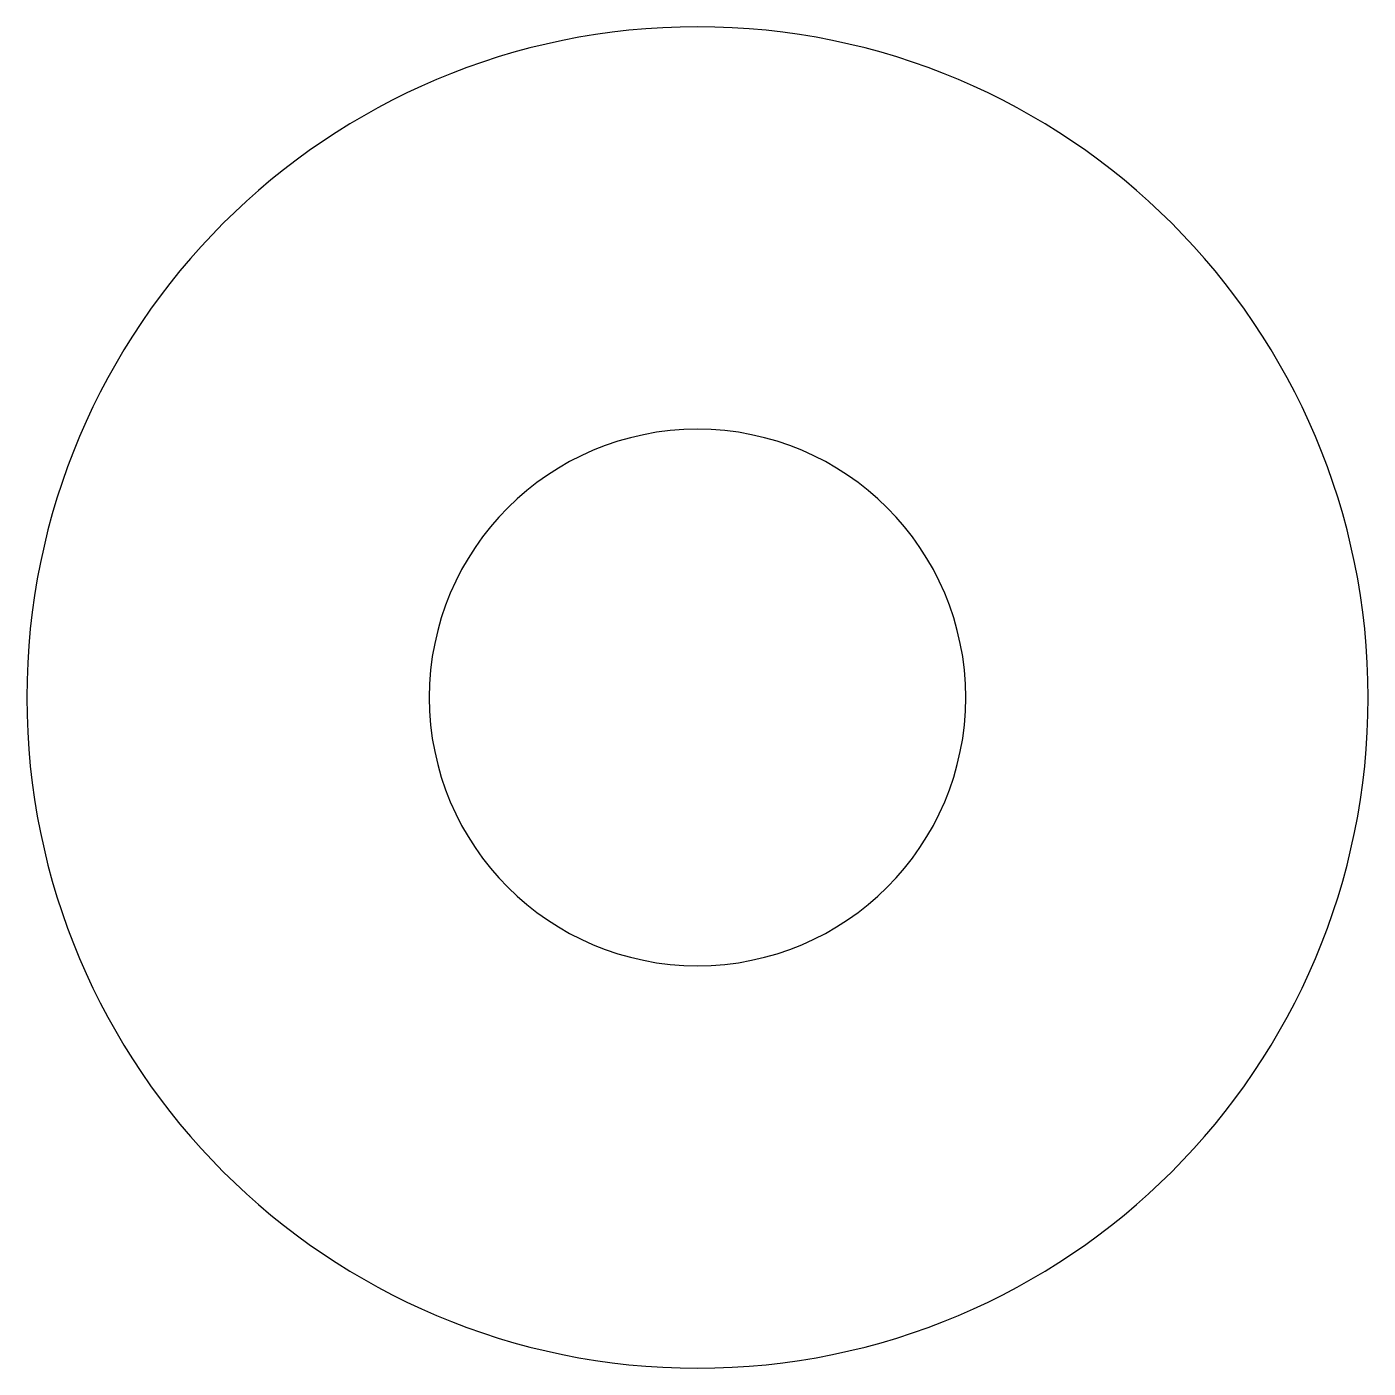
# Model space of a CAD drawing. Header units: millimetres. Extents: x 0 to 70, y 0 to 70.
import ezdxf

# ---------------------------------------------------------------- set-up
doc = ezdxf.new("R2010")
doc.units = ezdxf.units.MM
doc.layers.add('CUT', color=1, linetype='CONTINUOUS')

msp = doc.modelspace()

# ---------------------------------------------------------------- linework, layer by layer
at = {"layer": 'CUT'}
for radius, start, end in [(35, 90, 180), (35, 0, 90), (14, 90, 180), (14, 0, 90), (35, 180, 270), (14, 180, 270), (35, 270, 0), (14, 270, 0)]:
    msp.add_arc((35, 35), radius, start, end, dxfattribs=at)

doc.saveas('drawing.dxf')
